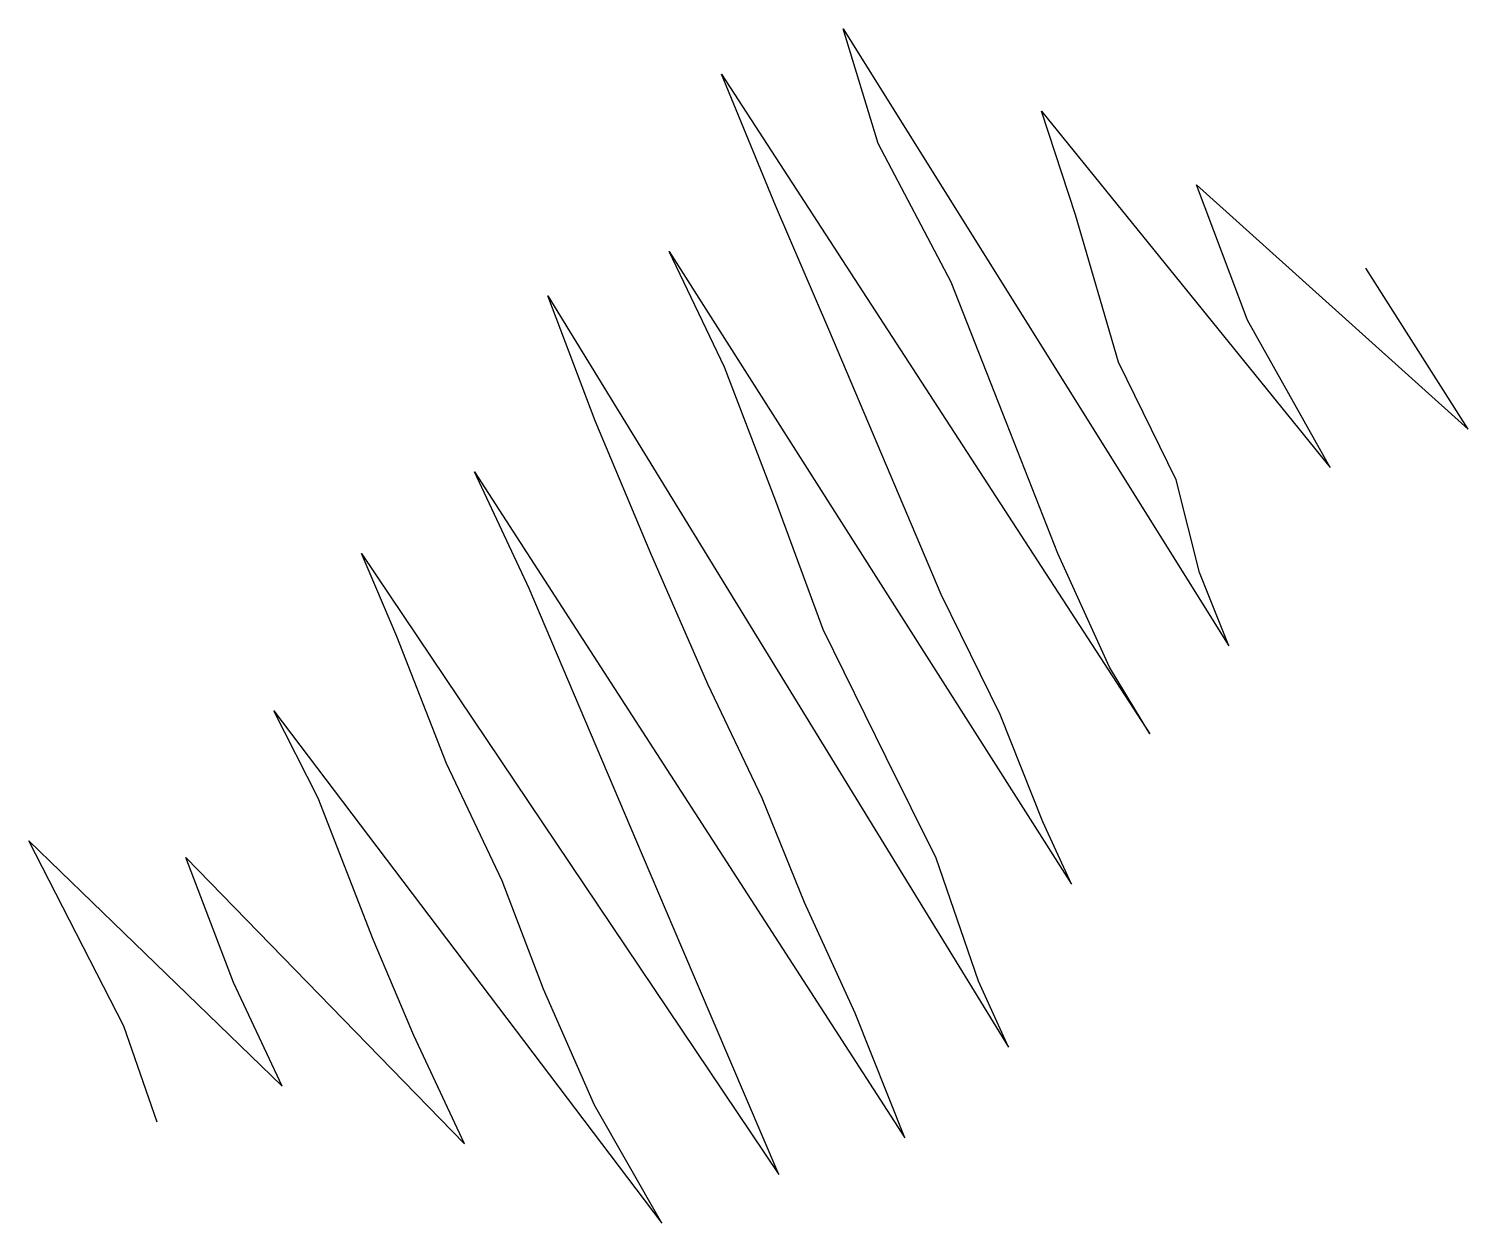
# Model space of a CAD drawing. Extents: x 534624 to 537165, y 4878352 to 4880461.
import ezdxf

# ---------------------------------------------------------------- set-up
doc = ezdxf.new("R2010")
doc.units = 0
doc.layers.get('0').update_dxf_attribs({"color": 6, "linetype": 'CONTINUOUS'})

msp = doc.modelspace()

# ---------------------------------------------------------------- linework, layer by layer
at = {"linetype": 'CONTINUOUS'}
msp.add_lwpolyline([(534850.36, 4878530.57), (534791.49, 4878699.87), (534623.54, 4879026.84), (535071.17, 4878593.98), (534985.05, 4878776.79), (534900.61, 4878997.58), (535392.72, 4878492.14), (535303.12, 4878683.5), (535231.55, 4878852.77), (535134.55, 4879102.55), (535056.14, 4879256.5), (535741.29, 4878351.87), (535622.13, 4878560.13), (535532.17, 4878765.04), (535459.15, 4878956.26), (535361.17, 4879163.87), (535273.2, 4879387.83), (535211.07, 4879534.29), (535947.84, 4878438.12), (535776.26, 4878838.69), (535695.08, 4879029.61), (535507.07, 4879472.6), (535410.26, 4879678.81), (536170.33, 4878502.64), (536082.3, 4878722.8), (535993.38, 4878918.22), (535918.44, 4879102.16), (535822.17, 4879303.58), (535721.81, 4879534.19), (535623.38, 4879768.38), (535540.16, 4879989.4), (536353.37, 4878662.44), (536300.59, 4878779.05), (536225.65, 4878996.19), (536137.14, 4879173.92), (536026.07, 4879400.18), (535942.39, 4879627.02), (535851.93, 4879863.32), (535754.08, 4880067.34), (536464.47, 4878950.29), (536413.89, 4879060.41), (536338.43, 4879250.06), (536234.15, 4879462.13), (536138.03, 4879689.6), (536036.26, 4879929.76), (535941.81, 4880148.69), (535846.52, 4880380.61), (536603.03, 4879216.22), (536531.39, 4879333.52), (536440.17, 4879534.11), (536349.79, 4879765.35), (536251.91, 4880013.54), (536123.44, 4880258.18), (536061.16, 4880460.88), (536742.52, 4879371.6), (536690.78, 4879500.76), (536649.32, 4879664.72), (536547.79, 4879872.41), (536471.8, 4880132.24), (536411.84, 4880315.2), (536920.92, 4879686.53), (536775.07, 4879946.58), (536685.48, 4880185.55), (537164.94, 4879753.68), (536984.11, 4880038.38)], dxfattribs=at)

doc.saveas('drawing.dxf')
